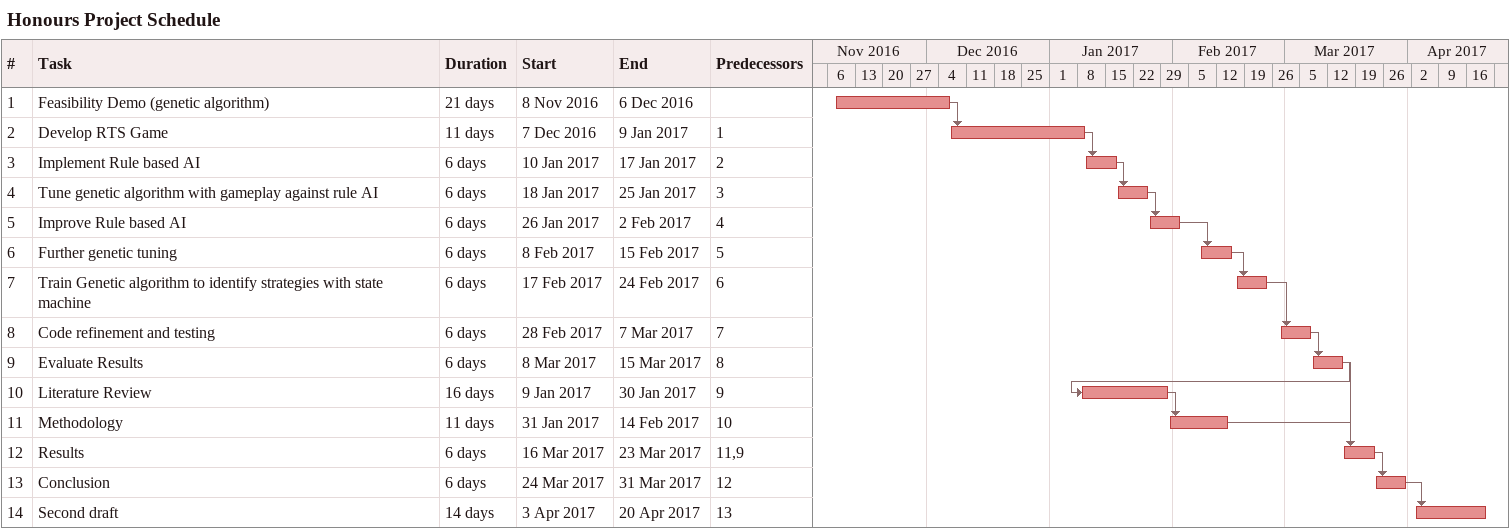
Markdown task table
Honours Project Schedule

| ID | Task | Duration | Start | Finish | Predecessors |
|---|---|---|---|---|---|
| 1 | Feasibility Demo (genetic algorithm) | 21d | 2016-11-08 | 2016-12-06 |  |
| 2 | Develop RTS Game | 11d | 2016-12-07 | 2017-01-09 | 1 |
| 3 | Implement Rule based AI | 6d | 2017-01-10 | 2017-01-17 | 2 |
| 4 | Tune genetic algorithm with gameplay against rule AI | 6d | 2017-01-18 | 2017-01-25 | 3 |
| 5 | Improve Rule based AI | 6d | 2017-01-26 | 2017-02-02 | 4 |
| 6 | Further genetic tuning | 6d | 2017-02-08 | 2017-02-15 | 5 |
| 7 | Train Genetic algorithm to identify strategies with state machine | 6d | 2017-02-17 | 2017-02-24 | 6 |
| 8 | Code refinement and testing | 6d | 2017-02-28 | 2017-03-07 | 7 |
| 9 | Evaluate Results | 6d | 2017-03-08 | 2017-03-15 | 8 |
| 10 | Literature Review | 16d | 2017-01-09 | 2017-01-30 | 9 |
| 11 | Methodology | 11d | 2017-01-31 | 2017-02-14 | 10 |
| 12 | Results | 6d | 2017-03-16 | 2017-03-23 | 11, 9 |
| 13 | Conclusion | 6d | 2017-03-24 | 2017-03-31 | 12 |
| 14 | Second draft | 14d | 2017-04-03 | 2017-04-20 | 13 |
